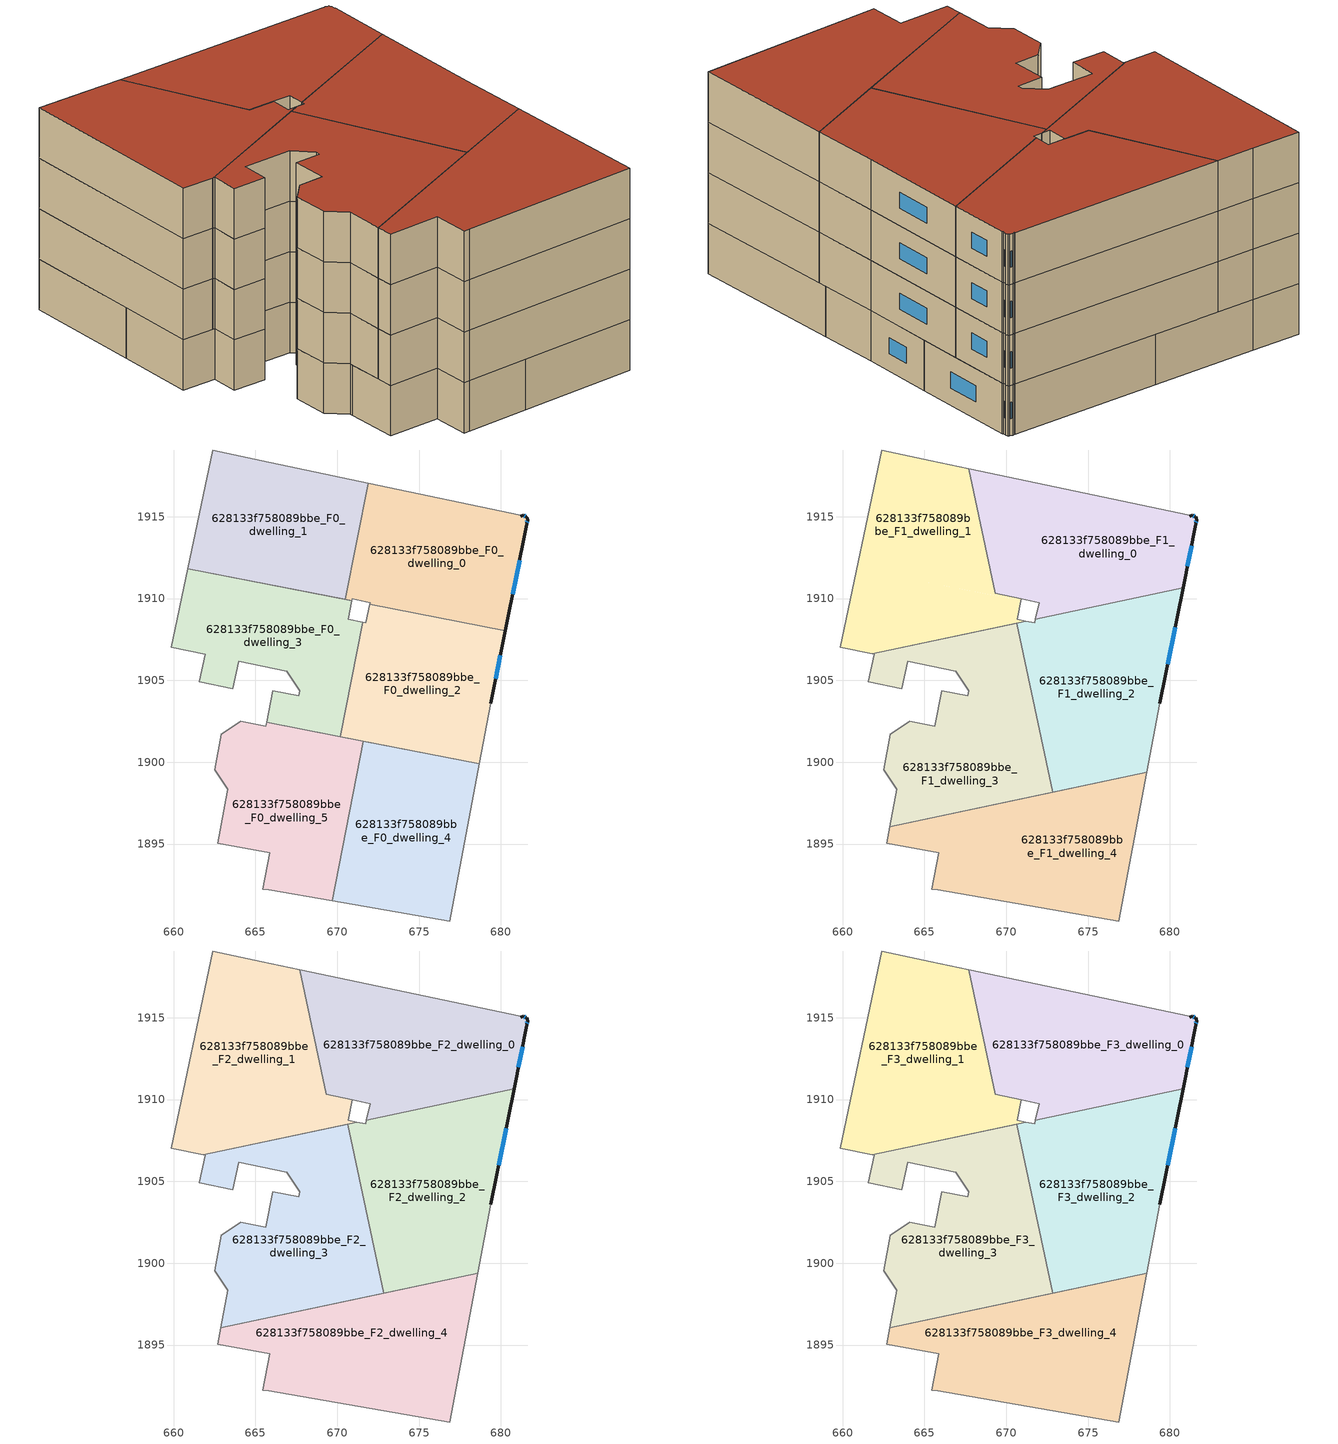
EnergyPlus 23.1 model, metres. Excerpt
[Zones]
628133f758089bbe_F0_dwelling_0
 floor ground (EU_floor_Construction): 681.21,1915.1 681.22,1915.04 681.35,1915.07 681.56,1914.99 681.59,1914.95 681.64,1914.79 681.56,1914.59 681.54,1914.57 681.59,1914.54 680.27,1908.05 671.98,1909.66 672,1909.75 670.92,1909.98 670.9,1909.87 670.5,1909.95 671.88,1917.05 z0
 wall outside (EU_wall_Construction): 680.27,1908.05 681.59,1914.54 681.54,1914.57 681.56,1914.59 681.64,1914.79 681.59,1914.95 681.56,1914.99 681.35,1915.07 681.22,1915.04 z0:3
 wall adiabatic (EU_wall_Construction): 670.5,1909.95 670.9,1909.87 670.92,1909.98 672,1909.75 671.98,1909.66 / 681.22,1915.04 681.21,1915.1 671.88,1917.05 z0:3
 wall to 628133f758089bbe_F0_dwelling_1 (EU_wall_Construction): 671.88,1917.05 670.5,1909.95 z0:3
 wall to 628133f758089bbe_F0_dwelling_2 (EU_wall_Construction): 671.98,1909.66 680.27,1908.05 z0:3
 window (EU_Window_Construction): 681.49,1915.02 681.42,1915.05 / 681.59,1914.66 681.62,1914.72 / 680.72,1910.25 681.14,1912.33 z1.02:1.98
628133f758089bbe_F0_dwelling_1
 floor ground (EU_floor_Construction): 671.88,1917.05 670.5,1909.95 660.86,1911.82 662.38,1919.07 665.4,1918.41 z0
 wall adiabatic (EU_wall_Construction): 671.88,1917.05 665.4,1918.41 662.38,1919.07 660.86,1911.82 670.5,1909.95 z0:3
628133f758089bbe_F0_dwelling_2
 floor ground (EU_floor_Construction): 680.27,1908.05 679.37,1903.59 678.68,1899.91 670.19,1901.55 671.55,1908.55 671.73,1908.51 671.98,1909.66 z0
 wall outside (EU_wall_Construction): 679.37,1903.59 680.27,1908.05 z0:3
 wall adiabatic (EU_wall_Construction): 670.19,1901.55 678.68,1899.91 679.37,1903.59 / 671.98,1909.66 671.73,1908.51 671.55,1908.55 z0:3
 wall to 628133f758089bbe_F0_dwelling_3 (EU_wall_Construction): 671.55,1908.55 670.19,1901.55 z0:3
 window (EU_Window_Construction): 679.68,1905.11 679.96,1906.53 z1.02:1.98
628133f758089bbe_F0_dwelling_3
 floor ground (EU_floor_Construction): 670.9,1909.87 670.66,1908.74 671.55,1908.55 670.19,1901.55 665.69,1902.43 666.05,1904.37 667.65,1904.07 667.71,1904.36 666.92,1905.54 663.97,1906.16 663.6,1904.5 661.58,1904.92 661.94,1906.6 659.85,1907.03 660.86,1911.82 z0
 wall adiabatic (EU_wall_Construction): 671.55,1908.55 670.66,1908.74 670.9,1909.87 660.86,1911.82 659.85,1907.03 661.94,1906.6 661.58,1904.92 663.6,1904.5 663.97,1906.16 666.92,1905.54 667.71,1904.36 667.65,1904.07 666.05,1904.37 665.69,1902.43 670.19,1901.55 z0:3
628133f758089bbe_F0_dwelling_4
 floor ground (EU_floor_Construction): 678.68,1899.91 676.88,1890.3 669.7,1891.53 671.6,1901.28 z0
 wall adiabatic (EU_wall_Construction): 669.7,1891.53 676.88,1890.3 678.68,1899.91 671.6,1901.28 z0:3
 wall to 628133f758089bbe_F0_dwelling_5 (EU_wall_Construction): 671.6,1901.28 669.7,1891.53 z0:3
 ceiling adiabatic (EU_roof_Construction): 678.58,1899.39 678.68,1899.91 671.6,1901.28 670.91,1897.76 z3
628133f758089bbe_F0_dwelling_5
 floor ground (EU_floor_Construction): 671.6,1901.28 669.7,1891.53 665.81,1892.2 665.44,1892.25 665.86,1894.46 662.7,1895.05 663.28,1898.18 663.31,1898.36 662.51,1899.53 662.92,1901.7 664.09,1902.5 665.65,1902.21 665.69,1902.43 z0
 wall adiabatic (EU_wall_Construction): 671.6,1901.28 665.69,1902.43 665.65,1902.21 664.09,1902.5 662.92,1901.7 662.51,1899.53 663.31,1898.36 663.28,1898.18 662.7,1895.05 665.86,1894.46 665.44,1892.25 665.81,1892.2 669.7,1891.53 z0:3
628133f758089bbe_F1_dwelling_0
 floor to 628133f758089bbe_F0_dwelling_0 (EU_floor_Construction): 681.21,1915.1 681.22,1915.04 681.35,1915.07 681.56,1914.99 681.59,1914.95 681.64,1914.79 681.56,1914.59 681.54,1914.57 681.59,1914.54 680.8,1910.66 674.13,1909.24 671.98,1909.66 672,1909.75 670.52,1910.07 671.88,1917.05 z3
 floor to 628133f758089bbe_F0_dwelling_1 (EU_floor_Construction): 671.88,1917.05 670.52,1910.07 669.33,1910.32 667.72,1917.92 z3
 floor to 628133f758089bbe_F0_dwelling_2 (EU_floor_Construction): 674.13,1909.24 671.79,1908.74 671.98,1909.66 z3
 wall outside (EU_wall_Construction): 680.8,1910.66 681.59,1914.54 681.54,1914.57 681.56,1914.59 681.64,1914.79 681.59,1914.95 681.56,1914.99 681.35,1915.07 681.22,1915.04 z3:6
 wall adiabatic (EU_wall_Construction): 681.22,1915.04 681.21,1915.1 667.72,1917.92 669.33,1910.32 / 670.92,1909.98 672,1909.75 671.79,1908.74 z3:6
 wall to 628133f758089bbe_F1_dwelling_2 (EU_wall_Construction): 671.79,1908.74 680.8,1910.66 z3:6
 wall to 628133f758089bbe_F1_dwelling_1 (EU_wall_Construction): 669.33,1910.32 670.92,1909.98 z3:6
 window (EU_Window_Construction): 681.49,1915.02 681.42,1915.05 / 681.59,1914.66 681.62,1914.72 / 681.07,1911.98 681.32,1913.22 z4.02:4.98
628133f758089bbe_F1_dwelling_1
 floor to 628133f758089bbe_F0_dwelling_1 (EU_floor_Construction): 667.72,1917.92 669.33,1910.32 670.52,1910.07 670.5,1909.95 660.86,1911.82 662.38,1919.07 665.4,1918.41 z3
 floor to 628133f758089bbe_F0_dwelling_0 (EU_floor_Construction): 670.92,1909.98 670.9,1909.87 670.5,1909.95 670.52,1910.07 z3
 floor to 628133f758089bbe_F0_dwelling_3 (EU_floor_Construction): 670.9,1909.87 670.66,1908.74 671.2,1908.62 661.81,1906.62 659.85,1907.03 660.86,1911.82 z3
 wall adiabatic (EU_wall_Construction): 669.33,1910.32 667.72,1917.92 665.4,1918.41 662.38,1919.07 659.85,1907.03 661.81,1906.62 671.2,1908.62 670.66,1908.74 670.92,1909.98 z3:6
628133f758089bbe_F1_dwelling_2
 floor to 628133f758089bbe_F0_dwelling_2 (EU_floor_Construction): 680.27,1908.05 679.37,1903.59 678.68,1899.91 672.19,1901.17 671.11,1906.27 671.55,1908.55 671.73,1908.51 671.79,1908.74 674.13,1909.24 z3
 floor to 628133f758089bbe_F0_dwelling_0 (EU_floor_Construction): 680.8,1910.66 680.27,1908.05 674.13,1909.24 z3
 floor adiabatic (EU_floor_Construction): 678.68,1899.91 678.58,1899.39 672.83,1898.16 672.19,1901.17 z3
 floor to 628133f758089bbe_F0_dwelling_3 (EU_floor_Construction): 671.55,1908.55 671.11,1906.27 670.63,1908.5 671.2,1908.62 z3
 wall outside (EU_wall_Construction): 679.37,1903.59 680.8,1910.66 z3:6
 wall adiabatic (EU_wall_Construction): 671.79,1908.74 671.73,1908.51 671.2,1908.62 670.63,1908.5 / 672.83,1898.16 678.58,1899.39 679.37,1903.59 z3:6
 wall to 628133f758089bbe_F1_dwelling_3 (EU_wall_Construction): 670.63,1908.5 672.83,1898.16 z3:6
 window (EU_Window_Construction): 679.86,1905.99 680.31,1908.25 z4.02:4.98
628133f758089bbe_F1_dwelling_3
 floor to 628133f758089bbe_F0_dwelling_3 (EU_floor_Construction): 670.63,1908.5 671.11,1906.27 670.19,1901.55 665.69,1902.43 666.05,1904.37 667.65,1904.07 667.71,1904.36 666.92,1905.54 663.97,1906.16 663.6,1904.5 661.58,1904.92 661.94,1906.6 661.81,1906.62 z3
 floor to 628133f758089bbe_F0_dwelling_5 (EU_floor_Construction): 671.6,1901.28 670.91,1897.76 662.89,1896.05 663.28,1898.18 663.31,1898.36 662.51,1899.53 662.92,1901.7 664.09,1902.5 665.65,1902.21 665.69,1902.43 z3
 floor to 628133f758089bbe_F0_dwelling_2 (EU_floor_Construction): 671.11,1906.27 672.19,1901.17 670.19,1901.56 z3
 floor adiabatic (EU_floor_Construction): 672.19,1901.17 672.83,1898.16 670.91,1897.76 671.6,1901.28 z3
 wall adiabatic (EU_wall_Construction): 670.63,1908.5 661.81,1906.62 661.94,1906.6 661.58,1904.92 663.6,1904.5 663.97,1906.16 666.92,1905.54 667.71,1904.36 667.65,1904.07 666.05,1904.37 665.65,1902.21 664.09,1902.5 662.92,1901.7 662.51,1899.53 663.31,1898.36 662.89,1896.05 672.83,1898.16 z3:6
628133f758089bbe_F1_dwelling_4
 floor to 628133f758089bbe_F0_dwelling_4 (EU_floor_Construction): 678.58,1899.39 676.88,1890.3 669.7,1891.53 670.91,1897.76 z3
 floor to 628133f758089bbe_F0_dwelling_5 (EU_floor_Construction): 670.91,1897.76 669.7,1891.53 665.81,1892.2 665.44,1892.25 665.86,1894.46 662.7,1895.05 662.89,1896.05 z3
 wall adiabatic (EU_wall_Construction): 665.86,1894.46 665.44,1892.25 665.81,1892.2 676.88,1890.3 678.58,1899.39 662.89,1896.05 662.7,1895.05 665.86,1894.46 z3:6
628133f758089bbe_F2_dwelling_0
 floor to 628133f758089bbe_F1_dwelling_0 (EU_floor_Construction): 681.21,1915.1 681.22,1915.04 681.35,1915.07 681.56,1914.99 681.59,1914.95 681.64,1914.79 681.56,1914.59 681.54,1914.57 681.59,1914.54 680.8,1910.66 671.79,1908.74 672,1909.75 669.33,1910.32 667.72,1917.92 z6
 wall outside (EU_wall_Construction): 680.8,1910.66 681.59,1914.54 681.54,1914.57 681.56,1914.59 681.64,1914.79 681.59,1914.95 681.56,1914.99 681.35,1915.07 681.22,1915.04 z6:9
 wall adiabatic (EU_wall_Construction): 681.22,1915.04 681.21,1915.1 667.72,1917.92 669.33,1910.32 / 670.92,1909.98 672,1909.75 671.79,1908.74 z6:9
 wall to 628133f758089bbe_F2_dwelling_2 (EU_wall_Construction): 671.79,1908.74 680.8,1910.66 z6:9
 wall to 628133f758089bbe_F2_dwelling_1 (EU_wall_Construction): 669.33,1910.32 670.92,1909.98 z6:9
 window (EU_Window_Construction): 681.49,1915.02 681.42,1915.05 / 681.59,1914.66 681.62,1914.72 / 681.07,1911.98 681.32,1913.22 z7.02:7.98
628133f758089bbe_F2_dwelling_1
 floor to 628133f758089bbe_F1_dwelling_1 (EU_floor_Construction): 667.72,1917.92 669.33,1910.32 670.92,1909.98 670.66,1908.74 671.2,1908.62 661.81,1906.62 659.85,1907.03 662.38,1919.07 665.4,1918.41 z6
 wall adiabatic (EU_wall_Construction): 669.33,1910.32 667.72,1917.92 665.4,1918.41 662.38,1919.07 659.85,1907.03 661.81,1906.62 671.2,1908.62 670.66,1908.74 670.92,1909.98 z6:9
628133f758089bbe_F2_dwelling_2
 floor to 628133f758089bbe_F1_dwelling_2 (EU_floor_Construction): 680.8,1910.66 679.37,1903.59 678.58,1899.39 672.83,1898.16 670.63,1908.5 671.2,1908.62 671.73,1908.51 671.79,1908.74 z6
 wall outside (EU_wall_Construction): 679.37,1903.59 680.8,1910.66 z6:9
 wall adiabatic (EU_wall_Construction): 671.79,1908.74 671.73,1908.51 671.2,1908.62 670.63,1908.5 / 672.83,1898.16 678.58,1899.39 679.37,1903.59 z6:9
 wall to 628133f758089bbe_F2_dwelling_3 (EU_wall_Construction): 670.63,1908.5 672.83,1898.16 z6:9
 window (EU_Window_Construction): 679.86,1905.99 680.31,1908.25 z7.02:7.98
628133f758089bbe_F2_dwelling_3
 floor to 628133f758089bbe_F1_dwelling_3 (EU_floor_Construction): 670.63,1908.5 672.83,1898.16 662.89,1896.05 663.31,1898.36 662.51,1899.53 662.92,1901.7 664.09,1902.5 665.65,1902.21 666.05,1904.37 667.65,1904.07 667.71,1904.36 666.92,1905.54 663.97,1906.16 663.6,1904.5 661.58,1904.92 661.94,1906.6 661.81,1906.62 z6
 wall adiabatic (EU_wall_Construction): 670.63,1908.5 661.81,1906.62 661.94,1906.6 661.58,1904.92 663.6,1904.5 663.97,1906.16 666.92,1905.54 667.71,1904.36 667.65,1904.07 666.05,1904.37 665.65,1902.21 664.09,1902.5 662.92,1901.7 662.51,1899.53 663.31,1898.36 662.89,1896.05 672.83,1898.16 z6:9
628133f758089bbe_F2_dwelling_4
 floor to 628133f758089bbe_F1_dwelling_4 (EU_floor_Construction): 678.58,1899.39 676.88,1890.3 665.81,1892.2 665.44,1892.25 665.86,1894.46 662.7,1895.05 662.89,1896.05 z6
 wall adiabatic (EU_wall_Construction): 665.86,1894.46 665.44,1892.25 665.81,1892.2 676.88,1890.3 678.58,1899.39 662.89,1896.05 662.7,1895.05 665.86,1894.46 z6:9
628133f758089bbe_F3_dwelling_0
 floor to 628133f758089bbe_F2_dwelling_0 (EU_floor_Construction): 681.21,1915.1 681.22,1915.04 681.35,1915.07 681.56,1914.99 681.59,1914.95 681.64,1914.79 681.56,1914.59 681.54,1914.57 681.59,1914.54 680.8,1910.66 671.79,1908.74 672,1909.75 669.33,1910.32 667.72,1917.92 z9
 wall outside (EU_wall_Construction): 680.8,1910.66 681.59,1914.54 681.54,1914.57 681.56,1914.59 681.64,1914.79 681.59,1914.95 681.56,1914.99 681.35,1915.07 681.22,1915.04 z9:12
 wall adiabatic (EU_wall_Construction): 681.22,1915.04 681.21,1915.1 667.72,1917.92 669.33,1910.32 / 670.92,1909.98 672,1909.75 671.79,1908.74 z9:12
 wall to 628133f758089bbe_F3_dwelling_2 (EU_wall_Construction): 671.79,1908.74 680.8,1910.66 z9:12
 wall to 628133f758089bbe_F3_dwelling_1 (EU_wall_Construction): 669.33,1910.32 670.92,1909.98 z9:12
 window (EU_Window_Construction): 681.49,1915.02 681.42,1915.05 / 681.59,1914.66 681.62,1914.72 / 681.07,1911.98 681.32,1913.22 z10.02:10.98
 roof outside (EU_roof_Construction): 680.8,1910.66 681.59,1914.54 681.54,1914.57 681.56,1914.59 681.64,1914.79 681.59,1914.95 681.56,1914.99 681.35,1915.07 681.22,1915.04 681.21,1915.1 667.72,1917.92 669.33,1910.32 672,1909.75 671.79,1908.74 z12
628133f758089bbe_F3_dwelling_1
 floor to 628133f758089bbe_F2_dwelling_1 (EU_floor_Construction): 667.72,1917.92 669.33,1910.32 670.92,1909.98 670.66,1908.74 671.2,1908.62 661.81,1906.62 659.85,1907.03 662.38,1919.07 665.4,1918.41 z9
 wall adiabatic (EU_wall_Construction): 669.33,1910.32 667.72,1917.92 665.4,1918.41 662.38,1919.07 659.85,1907.03 661.81,1906.62 671.2,1908.62 670.66,1908.74 670.92,1909.98 z9:12
 roof outside (EU_roof_Construction): 671.2,1908.62 670.66,1908.74 670.92,1909.98 669.33,1910.32 667.72,1917.92 665.4,1918.41 662.38,1919.07 659.85,1907.03 661.81,1906.62 z12
628133f758089bbe_F3_dwelling_2
 floor to 628133f758089bbe_F2_dwelling_2 (EU_floor_Construction): 680.8,1910.66 679.37,1903.59 678.58,1899.39 672.83,1898.16 670.63,1908.5 671.2,1908.62 671.73,1908.51 671.79,1908.74 z9
 wall outside (EU_wall_Construction): 679.37,1903.59 680.8,1910.66 z9:12
 wall adiabatic (EU_wall_Construction): 671.79,1908.74 671.73,1908.51 671.2,1908.62 670.63,1908.5 / 672.83,1898.16 678.58,1899.39 679.37,1903.59 z9:12
 wall to 628133f758089bbe_F3_dwelling_3 (EU_wall_Construction): 670.63,1908.5 672.83,1898.16 z9:12
 window (EU_Window_Construction): 679.86,1905.99 680.31,1908.25 z10.02:10.98
 roof outside (EU_roof_Construction): 678.58,1899.39 679.37,1903.59 680.8,1910.66 671.79,1908.74 671.73,1908.51 671.2,1908.62 670.63,1908.5 672.83,1898.16 z12
628133f758089bbe_F3_dwelling_3
 floor to 628133f758089bbe_F2_dwelling_3 (EU_floor_Construction): 670.63,1908.5 672.83,1898.16 662.89,1896.05 663.31,1898.36 662.51,1899.53 662.92,1901.7 664.09,1902.5 665.65,1902.21 666.05,1904.37 667.65,1904.07 667.71,1904.36 666.92,1905.54 663.97,1906.16 663.6,1904.5 661.58,1904.92 661.94,1906.6 661.81,1906.62 z9
 wall adiabatic (EU_wall_Construction): 670.63,1908.5 661.81,1906.62 661.94,1906.6 661.58,1904.92 663.6,1904.5 663.97,1906.16 666.92,1905.54 667.71,1904.36 667.65,1904.07 666.05,1904.37 665.65,1902.21 664.09,1902.5 662.92,1901.7 662.51,1899.53 663.31,1898.36 662.89,1896.05 672.83,1898.16 z9:12
 roof outside (EU_roof_Construction): 672.83,1898.16 670.63,1908.5 661.81,1906.62 661.94,1906.6 661.58,1904.92 663.6,1904.5 663.97,1906.16 666.92,1905.54 667.71,1904.36 667.65,1904.07 666.05,1904.37 665.65,1902.21 664.09,1902.5 662.92,1901.7 662.51,1899.53 663.31,1898.36 662.89,1896.05 z12
628133f758089bbe_F3_dwelling_4
 floor to 628133f758089bbe_F2_dwelling_4 (EU_floor_Construction): 678.58,1899.39 676.88,1890.3 665.81,1892.2 665.44,1892.25 665.86,1894.46 662.7,1895.05 662.89,1896.05 z9
 wall adiabatic (EU_wall_Construction): 665.86,1894.46 665.44,1892.25 665.81,1892.2 676.88,1890.3 678.58,1899.39 662.89,1896.05 662.7,1895.05 665.86,1894.46 z9:12
 roof outside (EU_roof_Construction): 676.88,1890.3 678.58,1899.39 662.89,1896.05 662.7,1895.05 665.86,1894.46 665.44,1892.25 665.81,1892.2 z12
[Building]
EU S2 Campaign: North Axis=0; Terrain=City; Solar Distribution=FullExterior
[Site:Location]
Vienna: Latitude=48; Longitude=16.5; Time Zone=1; Elevation=183
[SizingPeriod:WeatherFileDays]
AnnualSizingPeriod: Begin Month=1; Begin Day of Month=1; End Month=12; End Day of Month=31; Day of Week for Start Day=Monday; Use Weather File Daylight Saving Period=No; Use Weather File Rain and Snow Indicators=No
[MATERIAL]
EU_InternalMass_Material: Roughness=MediumRough; Thickness=0.1; Conductivity=1; Density=1800; Specific Heat=900; Thermal Absorptance=0.9; Solar Absorptance=0.7; Visible Absorptance=0.7
[MATERIAL:NOMASS] Roughness=MediumRough; Thermal Absorptance=0.9; Solar Absorptance=0.7; Visible Absorptance=0.7
Name | Thermal Resistance
EU_wall_NoMass | 0.942466
EU_roof_NoMass | 0.551687
EU_floor_NoMass | 0.66527
[WINDOWMATERIAL:SIMPLEGLAZINGSYSTEM]
EU_Window_SimpleGlazing: UFactor=2.03367; Solar Heat Gain Coefficient=0.65; Visible Transmittance=0.65
[CONSTRUCTION]
EU_wall_Construction: EU_wall_NoMass
EU_roof_Construction: EU_roof_NoMass
EU_floor_Construction: EU_floor_NoMass
EU_Window_Construction: EU_Window_SimpleGlazing
EU_InternalMass_Construction: EU_InternalMass_Material
[ZONE] Type=1; Multiplier=1; Ceiling Height=autocalculate; Floor Area=autocalculate; Part of Total Floor Area=Yes
Name | Volume
628133f758089bbe_F0_dwelling_0 | 214.271
628133f758089bbe_F1_dwelling_0; 628133f758089bbe_F2_dwelling_0; 628133f758089bbe_F3_dwelling_0 | 250.55
628133f758089bbe_F0_dwelling_1; 628133f758089bbe_F0_dwelling_5 | 214.282
628133f758089bbe_F1_dwelling_1; 628133f758089bbe_F2_dwelling_1; 628133f758089bbe_F3_dwelling_1 | 263.703
628133f758089bbe_F0_dwelling_2 | 214.286
628133f758089bbe_F1_dwelling_2; 628133f758089bbe_F2_dwelling_2; 628133f758089bbe_F3_dwelling_2 | 257.129
628133f758089bbe_F0_dwelling_3 | 214.28
628133f758089bbe_F1_dwelling_3; 628133f758089bbe_F2_dwelling_3; 628133f758089bbe_F3_dwelling_3 | 257.144
628133f758089bbe_F0_dwelling_4 | 214.293
628133f758089bbe_F1_dwelling_4; 628133f758089bbe_F2_dwelling_4; 628133f758089bbe_F3_dwelling_4 | 257.146
[INTERNALMASS] Construction=EU_InternalMass_Construction
Name | Zone or ZoneList | Surface Area
628133f758089bbe_F0_dwelling_0_EU_InternalMass | 628133f758089bbe_F0_dwelling_0 | 71.4266
628133f758089bbe_F0_dwelling_1_EU_InternalMass | 628133f758089bbe_F0_dwelling_1 | 71.4266
628133f758089bbe_F0_dwelling_2_EU_InternalMass | 628133f758089bbe_F0_dwelling_2 | 71.4278
628133f758089bbe_F0_dwelling_3_EU_InternalMass | 628133f758089bbe_F0_dwelling_3 | 71.427
628133f758089bbe_F0_dwelling_4_EU_InternalMass | 628133f758089bbe_F0_dwelling_4 | 71.4292
628133f758089bbe_F0_dwelling_5_EU_InternalMass | 628133f758089bbe_F0_dwelling_5 | 71.4275
628133f758089bbe_F1_dwelling_0_EU_InternalMass | 628133f758089bbe_F1_dwelling_0 | 83.5168
628133f758089bbe_F1_dwelling_1_EU_InternalMass | 628133f758089bbe_F1_dwelling_1 | 87.9022
628133f758089bbe_F1_dwelling_2_EU_InternalMass | 628133f758089bbe_F1_dwelling_2 | 85.7102
628133f758089bbe_F1_dwelling_3_EU_InternalMass | 628133f758089bbe_F1_dwelling_3 | 85.7149
628133f758089bbe_F1_dwelling_4_EU_InternalMass | 628133f758089bbe_F1_dwelling_4 | 85.7153
628133f758089bbe_F2_dwelling_0_EU_InternalMass | 628133f758089bbe_F2_dwelling_0 | 83.5168
628133f758089bbe_F2_dwelling_1_EU_InternalMass | 628133f758089bbe_F2_dwelling_1 | 87.9022
628133f758089bbe_F2_dwelling_2_EU_InternalMass | 628133f758089bbe_F2_dwelling_2 | 85.7102
628133f758089bbe_F2_dwelling_3_EU_InternalMass | 628133f758089bbe_F2_dwelling_3 | 85.7149
628133f758089bbe_F2_dwelling_4_EU_InternalMass | 628133f758089bbe_F2_dwelling_4 | 85.7153
628133f758089bbe_F3_dwelling_0_EU_InternalMass | 628133f758089bbe_F3_dwelling_0 | 83.5168
628133f758089bbe_F3_dwelling_1_EU_InternalMass | 628133f758089bbe_F3_dwelling_1 | 87.9022
628133f758089bbe_F3_dwelling_2_EU_InternalMass | 628133f758089bbe_F3_dwelling_2 | 85.7102
628133f758089bbe_F3_dwelling_3_EU_InternalMass | 628133f758089bbe_F3_dwelling_3 | 85.7149
628133f758089bbe_F3_dwelling_4_EU_InternalMass | 628133f758089bbe_F3_dwelling_4 | 85.7153
[OTHEREQUIPMENT] Fuel Type=Electricity; Design Level Calculation Method=Watts/Area; Power per Zone Floor Area=1; Fraction Latent=0; Fraction Radiant=0; Fraction Lost=0; Carbon Dioxide Generation Rate=0; EndUse Subcategory=EU_Step8_InternalGains
Name | Zone or ZoneList or Space or SpaceList | Schedule
EU_Step8_InternalGain_628133f758089bbe_F0_dwelling_0_f000 | 628133f758089bbe_F0_dwelling_0 | EU_Step8_GainSchedule_628133f758089bbe_F0_dwelling_0_f000
EU_Step8_InternalGain_628133f758089bbe_F0_dwelling_1_f000 | 628133f758089bbe_F0_dwelling_1 | EU_Step8_GainSchedule_628133f758089bbe_F0_dwelling_1_f000
EU_Step8_InternalGain_628133f758089bbe_F0_dwelling_2_f000 | 628133f758089bbe_F0_dwelling_2 | EU_Step8_GainSchedule_628133f758089bbe_F0_dwelling_2_f000
EU_Step8_InternalGain_628133f758089bbe_F0_dwelling_3_f000 | 628133f758089bbe_F0_dwelling_3 | EU_Step8_GainSchedule_628133f758089bbe_F0_dwelling_3_f000
EU_Step8_InternalGain_628133f758089bbe_F0_dwelling_4_f000 | 628133f758089bbe_F0_dwelling_4 | EU_Step8_GainSchedule_628133f758089bbe_F0_dwelling_4_f000
EU_Step8_InternalGain_628133f758089bbe_F0_dwelling_5_f000 | 628133f758089bbe_F0_dwelling_5 | EU_Step8_GainSchedule_628133f758089bbe_F0_dwelling_5_f000
EU_Step8_InternalGain_628133f758089bbe_F1_dwelling_0_f000 | 628133f758089bbe_F1_dwelling_0 | EU_Step8_GainSchedule_628133f758089bbe_F1_dwelling_0_f000
EU_Step8_InternalGain_628133f758089bbe_F1_dwelling_1_f000 | 628133f758089bbe_F1_dwelling_1 | EU_Step8_GainSchedule_628133f758089bbe_F1_dwelling_1_f000
EU_Step8_InternalGain_628133f758089bbe_F1_dwelling_2_f000 | 628133f758089bbe_F1_dwelling_2 | EU_Step8_GainSchedule_628133f758089bbe_F1_dwelling_2_f000
EU_Step8_InternalGain_628133f758089bbe_F1_dwelling_3_f000 | 628133f758089bbe_F1_dwelling_3 | EU_Step8_GainSchedule_628133f758089bbe_F1_dwelling_3_f000
EU_Step8_InternalGain_628133f758089bbe_F1_dwelling_4_f000 | 628133f758089bbe_F1_dwelling_4 | EU_Step8_GainSchedule_628133f758089bbe_F1_dwelling_4_f000
EU_Step8_InternalGain_628133f758089bbe_F2_dwelling_0_f000 | 628133f758089bbe_F2_dwelling_0 | EU_Step8_GainSchedule_628133f758089bbe_F2_dwelling_0_f000
EU_Step8_InternalGain_628133f758089bbe_F2_dwelling_1_f000 | 628133f758089bbe_F2_dwelling_1 | EU_Step8_GainSchedule_628133f758089bbe_F2_dwelling_1_f000
EU_Step8_InternalGain_628133f758089bbe_F2_dwelling_2_f000 | 628133f758089bbe_F2_dwelling_2 | EU_Step8_GainSchedule_628133f758089bbe_F2_dwelling_2_f000
EU_Step8_InternalGain_628133f758089bbe_F2_dwelling_3_f000 | 628133f758089bbe_F2_dwelling_3 | EU_Step8_GainSchedule_628133f758089bbe_F2_dwelling_3_f000
EU_Step8_InternalGain_628133f758089bbe_F2_dwelling_4_f000 | 628133f758089bbe_F2_dwelling_4 | EU_Step8_GainSchedule_628133f758089bbe_F2_dwelling_4_f000
EU_Step8_InternalGain_628133f758089bbe_F3_dwelling_0_f000 | 628133f758089bbe_F3_dwelling_0 | EU_Step8_GainSchedule_628133f758089bbe_F3_dwelling_0_f000
EU_Step8_InternalGain_628133f758089bbe_F3_dwelling_1_f000 | 628133f758089bbe_F3_dwelling_1 | EU_Step8_GainSchedule_628133f758089bbe_F3_dwelling_1_f000
EU_Step8_InternalGain_628133f758089bbe_F3_dwelling_2_f000 | 628133f758089bbe_F3_dwelling_2 | EU_Step8_GainSchedule_628133f758089bbe_F3_dwelling_2_f000
EU_Step8_InternalGain_628133f758089bbe_F3_dwelling_3_f000 | 628133f758089bbe_F3_dwelling_3 | EU_Step8_GainSchedule_628133f758089bbe_F3_dwelling_3_f000
EU_Step8_InternalGain_628133f758089bbe_F3_dwelling_4_f000 | 628133f758089bbe_F3_dwelling_4 | EU_Step8_GainSchedule_628133f758089bbe_F3_dwelling_4_f000
[ZONEVENTILATION:DESIGNFLOWRATE] Schedule=EU_AlwaysOn; Design Flow Rate Calculation Method=AirChanges/Hour; Air Changes per Hour=0.530523; Ventilation Type=Natural; Fan Pressure Rise=0; Fan Total Efficiency=1; Constant Term Coefficient=1; Temperature Term Coefficient=0; Velocity Term Coefficient=0; Velocity Squared Term Coefficient=0; Minimum Indoor Temperature=-100; Maximum Indoor Temperature=100; Delta Temperature=-100; Minimum Outdoor Temperature=-100; Maximum Outdoor Temperature=100; Maximum Wind Speed=40
Name | Zone or ZoneList or Space or SpaceList
EU_ConstantAir_628133f758089bbe_F0_dwelling_0 | 628133f758089bbe_F0_dwelling_0
EU_ConstantAir_628133f758089bbe_F0_dwelling_1 | 628133f758089bbe_F0_dwelling_1
EU_ConstantAir_628133f758089bbe_F0_dwelling_2 | 628133f758089bbe_F0_dwelling_2
EU_ConstantAir_628133f758089bbe_F0_dwelling_3 | 628133f758089bbe_F0_dwelling_3
EU_ConstantAir_628133f758089bbe_F0_dwelling_4 | 628133f758089bbe_F0_dwelling_4
EU_ConstantAir_628133f758089bbe_F0_dwelling_5 | 628133f758089bbe_F0_dwelling_5
EU_ConstantAir_628133f758089bbe_F1_dwelling_0 | 628133f758089bbe_F1_dwelling_0
EU_ConstantAir_628133f758089bbe_F1_dwelling_1 | 628133f758089bbe_F1_dwelling_1
EU_ConstantAir_628133f758089bbe_F1_dwelling_2 | 628133f758089bbe_F1_dwelling_2
EU_ConstantAir_628133f758089bbe_F1_dwelling_3 | 628133f758089bbe_F1_dwelling_3
EU_ConstantAir_628133f758089bbe_F1_dwelling_4 | 628133f758089bbe_F1_dwelling_4
EU_ConstantAir_628133f758089bbe_F2_dwelling_0 | 628133f758089bbe_F2_dwelling_0
EU_ConstantAir_628133f758089bbe_F2_dwelling_1 | 628133f758089bbe_F2_dwelling_1
EU_ConstantAir_628133f758089bbe_F2_dwelling_2 | 628133f758089bbe_F2_dwelling_2
EU_ConstantAir_628133f758089bbe_F2_dwelling_3 | 628133f758089bbe_F2_dwelling_3
EU_ConstantAir_628133f758089bbe_F2_dwelling_4 | 628133f758089bbe_F2_dwelling_4
EU_ConstantAir_628133f758089bbe_F3_dwelling_0 | 628133f758089bbe_F3_dwelling_0
EU_ConstantAir_628133f758089bbe_F3_dwelling_1 | 628133f758089bbe_F3_dwelling_1
EU_ConstantAir_628133f758089bbe_F3_dwelling_2 | 628133f758089bbe_F3_dwelling_2
EU_ConstantAir_628133f758089bbe_F3_dwelling_3 | 628133f758089bbe_F3_dwelling_3
EU_ConstantAir_628133f758089bbe_F3_dwelling_4 | 628133f758089bbe_F3_dwelling_4
[HVACTEMPLATE:THERMOSTAT] Constant Heating Setpoint=20; Constant Cooling Setpoint=50
EU_HeatOnly_628133f758089bbe_F0_dwelling_0; EU_HeatOnly_628133f758089bbe_F0_dwelling_1; EU_HeatOnly_628133f758089bbe_F0_dwelling_2; EU_HeatOnly_628133f758089bbe_F0_dwelling_3; EU_HeatOnly_628133f758089bbe_F0_dwelling_4; EU_HeatOnly_628133f758089bbe_F0_dwelling_5; EU_HeatOnly_628133f758089bbe_F1_dwelling_0; EU_HeatOnly_628133f758089bbe_F1_dwelling_1; EU_HeatOnly_628133f758089bbe_F1_dwelling_2; EU_HeatOnly_628133f758089bbe_F1_dwelling_3; EU_HeatOnly_628133f758089bbe_F1_dwelling_4; EU_HeatOnly_628133f758089bbe_F2_dwelling_0; EU_HeatOnly_628133f758089bbe_F2_dwelling_1; EU_HeatOnly_628133f758089bbe_F2_dwelling_2; EU_HeatOnly_628133f758089bbe_F2_dwelling_3; EU_HeatOnly_628133f758089bbe_F2_dwelling_4; EU_HeatOnly_628133f758089bbe_F3_dwelling_0; EU_HeatOnly_628133f758089bbe_F3_dwelling_1; EU_HeatOnly_628133f758089bbe_F3_dwelling_2; EU_HeatOnly_628133f758089bbe_F3_dwelling_3; EU_HeatOnly_628133f758089bbe_F3_dwelling_4
[HVACTEMPLATE:ZONE:IDEALLOADSAIRSYSTEM] System Availability Schedule=EU_AlwaysOn; Maximum Heating Supply Air Temperature=50; Minimum Cooling Supply Air Temperature=13; Maximum Heating Supply Air Humidity Ratio=0.0156; Minimum Cooling Supply Air Humidity Ratio=0.0077; Heating Limit=NoLimit; Cooling Limit=NoLimit; Heating Availability Schedule=EU_AlwaysOn; Cooling Availability Schedule=EU_CoolingOff; Dehumidification Control Type=ConstantSensibleHeatRatio; Cooling Sensible Heat Ratio=0.7; Dehumidification Setpoint=60; Humidification Control Type=None; Humidification Setpoint=30; Outdoor Air Method=None; Outdoor Air Flow Rate per Person=0.00944; Outdoor Air Flow Rate per Zone Floor Area=0; Outdoor Air Flow Rate per Zone=0; Demand Controlled Ventilation Type=None; Outdoor Air Economizer Type=NoEconomizer; Heat Recovery Type=None; Sensible Heat Recovery Effectiveness=0.7; Latent Heat Recovery Effectiveness=0.65
Name | Template Thermostat
628133f758089bbe_F0_dwelling_0 | EU_HeatOnly_628133f758089bbe_F0_dwelling_0
628133f758089bbe_F0_dwelling_1 | EU_HeatOnly_628133f758089bbe_F0_dwelling_1
628133f758089bbe_F0_dwelling_2 | EU_HeatOnly_628133f758089bbe_F0_dwelling_2
628133f758089bbe_F0_dwelling_3 | EU_HeatOnly_628133f758089bbe_F0_dwelling_3
628133f758089bbe_F0_dwelling_4 | EU_HeatOnly_628133f758089bbe_F0_dwelling_4
628133f758089bbe_F0_dwelling_5 | EU_HeatOnly_628133f758089bbe_F0_dwelling_5
628133f758089bbe_F1_dwelling_0 | EU_HeatOnly_628133f758089bbe_F1_dwelling_0
628133f758089bbe_F1_dwelling_1 | EU_HeatOnly_628133f758089bbe_F1_dwelling_1
628133f758089bbe_F1_dwelling_2 | EU_HeatOnly_628133f758089bbe_F1_dwelling_2
628133f758089bbe_F1_dwelling_3 | EU_HeatOnly_628133f758089bbe_F1_dwelling_3
628133f758089bbe_F1_dwelling_4 | EU_HeatOnly_628133f758089bbe_F1_dwelling_4
628133f758089bbe_F2_dwelling_0 | EU_HeatOnly_628133f758089bbe_F2_dwelling_0
628133f758089bbe_F2_dwelling_1 | EU_HeatOnly_628133f758089bbe_F2_dwelling_1
628133f758089bbe_F2_dwelling_2 | EU_HeatOnly_628133f758089bbe_F2_dwelling_2
628133f758089bbe_F2_dwelling_3 | EU_HeatOnly_628133f758089bbe_F2_dwelling_3
628133f758089bbe_F2_dwelling_4 | EU_HeatOnly_628133f758089bbe_F2_dwelling_4
628133f758089bbe_F3_dwelling_0 | EU_HeatOnly_628133f758089bbe_F3_dwelling_0
628133f758089bbe_F3_dwelling_1 | EU_HeatOnly_628133f758089bbe_F3_dwelling_1
628133f758089bbe_F3_dwelling_2 | EU_HeatOnly_628133f758089bbe_F3_dwelling_2
628133f758089bbe_F3_dwelling_3 | EU_HeatOnly_628133f758089bbe_F3_dwelling_3
628133f758089bbe_F3_dwelling_4 | EU_HeatOnly_628133f758089bbe_F3_dwelling_4
[SIZING:ZONE] Zone Cooling Design Supply Air Temperature Input Method=SupplyAirTemperature; Zone Cooling Design Supply Air Temperature=13; Zone Heating Design Supply Air Temperature Input Method=SupplyAirTemperature; Zone Heating Design Supply Air Temperature=50; Zone Cooling Design Supply Air Humidity Ratio=0.008; Zone Heating Design Supply Air Humidity Ratio=0.008; Cooling Design Air Flow Method=DesignDay; Cooling Design Air Flow Rate=0; Cooling Minimum Air Flow per Zone Floor Area=0.000762; Cooling Minimum Air Flow=0; Cooling Minimum Air Flow Fraction=0.2; Heating Design Air Flow Method=DesignDay; Heating Design Air Flow Rate=0; Heating Maximum Air Flow per Zone Floor Area=0.002032; Heating Maximum Air Flow=0.141576; Heating Maximum Air Flow Fraction=0.3; Account for Dedicated Outdoor Air System=No; Dedicated Outdoor Air System Control Strategy=NeutralSupplyAir; Dedicated Outdoor Air Low Setpoint Temperature for Design=autosize; Dedicated Outdoor Air High Setpoint Temperature for Design=autosize; Zone Load Sizing Method=Sensible Load Only No Latent Load; Zone Latent Cooling Design Supply Air Humidity Ratio Input Method=HumidityRatioDifference; Zone Cooling Design Supply Air Humidity Ratio Difference=0.005; Zone Latent Heating Design Supply Air Humidity Ratio Input Method=HumidityRatioDifference; Zone Humidification Design Supply Air Humidity Ratio Difference=0.005
628133f758089bbe_F0_dwelling_0; 628133f758089bbe_F0_dwelling_1; 628133f758089bbe_F0_dwelling_2; 628133f758089bbe_F0_dwelling_3; 628133f758089bbe_F0_dwelling_4; 628133f758089bbe_F0_dwelling_5; 628133f758089bbe_F1_dwelling_0; 628133f758089bbe_F1_dwelling_1; 628133f758089bbe_F1_dwelling_2; 628133f758089bbe_F1_dwelling_3; 628133f758089bbe_F1_dwelling_4; 628133f758089bbe_F2_dwelling_0; 628133f758089bbe_F2_dwelling_1; 628133f758089bbe_F2_dwelling_2; 628133f758089bbe_F2_dwelling_3; 628133f758089bbe_F2_dwelling_4; 628133f758089bbe_F3_dwelling_0; 628133f758089bbe_F3_dwelling_1; 628133f758089bbe_F3_dwelling_2; 628133f758089bbe_F3_dwelling_3; 628133f758089bbe_F3_dwelling_4
[SCHEDULE:CONSTANT]
Name | Hourly Value
EU_AlwaysOn | 1
EU_CoolingOff | 0
[SCHEDULE:FILE] Column Number=1; Rows to Skip at Top=0; Number of Hours of Data=8760; Column Separator=Comma; Interpolate to Timestep=No; Minutes per Item=60; Adjust Schedule for Daylight Savings=Yes
Name | File
EU_Step8_GainSchedule_628133f758089bbe_F0_dwelling_0_f000 | ../../schedules/628133f758089bbe/628133f758089bbe_F0_dwelling_0_f000_gain.csv
EU_Step8_GainSchedule_628133f758089bbe_F0_dwelling_1_f000 | ../../schedules/628133f758089bbe/628133f758089bbe_F0_dwelling_1_f000_gain.csv
EU_Step8_GainSchedule_628133f758089bbe_F0_dwelling_2_f000 | ../../schedules/628133f758089bbe/628133f758089bbe_F0_dwelling_2_f000_gain.csv
EU_Step8_GainSchedule_628133f758089bbe_F0_dwelling_3_f000 | ../../schedules/628133f758089bbe/628133f758089bbe_F0_dwelling_3_f000_gain.csv
EU_Step8_GainSchedule_628133f758089bbe_F0_dwelling_4_f000 | ../../schedules/628133f758089bbe/628133f758089bbe_F0_dwelling_4_f000_gain.csv
EU_Step8_GainSchedule_628133f758089bbe_F0_dwelling_5_f000 | ../../schedules/628133f758089bbe/628133f758089bbe_F0_dwelling_5_f000_gain.csv
EU_Step8_GainSchedule_628133f758089bbe_F1_dwelling_0_f000 | ../../schedules/628133f758089bbe/628133f758089bbe_F1_dwelling_0_f000_gain.csv
EU_Step8_GainSchedule_628133f758089bbe_F1_dwelling_1_f000 | ../../schedules/628133f758089bbe/628133f758089bbe_F1_dwelling_1_f000_gain.csv
EU_Step8_GainSchedule_628133f758089bbe_F1_dwelling_2_f000 | ../../schedules/628133f758089bbe/628133f758089bbe_F1_dwelling_2_f000_gain.csv
EU_Step8_GainSchedule_628133f758089bbe_F1_dwelling_3_f000 | ../../schedules/628133f758089bbe/628133f758089bbe_F1_dwelling_3_f000_gain.csv
EU_Step8_GainSchedule_628133f758089bbe_F1_dwelling_4_f000 | ../../schedules/628133f758089bbe/628133f758089bbe_F1_dwelling_4_f000_gain.csv
EU_Step8_GainSchedule_628133f758089bbe_F2_dwelling_0_f000 | ../../schedules/628133f758089bbe/628133f758089bbe_F2_dwelling_0_f000_gain.csv
EU_Step8_GainSchedule_628133f758089bbe_F2_dwelling_1_f000 | ../../schedules/628133f758089bbe/628133f758089bbe_F2_dwelling_1_f000_gain.csv
EU_Step8_GainSchedule_628133f758089bbe_F2_dwelling_2_f000 | ../../schedules/628133f758089bbe/628133f758089bbe_F2_dwelling_2_f000_gain.csv
EU_Step8_GainSchedule_628133f758089bbe_F2_dwelling_3_f000 | ../../schedules/628133f758089bbe/628133f758089bbe_F2_dwelling_3_f000_gain.csv
EU_Step8_GainSchedule_628133f758089bbe_F2_dwelling_4_f000 | ../../schedules/628133f758089bbe/628133f758089bbe_F2_dwelling_4_f000_gain.csv
EU_Step8_GainSchedule_628133f758089bbe_F3_dwelling_0_f000 | ../../schedules/628133f758089bbe/628133f758089bbe_F3_dwelling_0_f000_gain.csv
EU_Step8_GainSchedule_628133f758089bbe_F3_dwelling_1_f000 | ../../schedules/628133f758089bbe/628133f758089bbe_F3_dwelling_1_f000_gain.csv
EU_Step8_GainSchedule_628133f758089bbe_F3_dwelling_2_f000 | ../../schedules/628133f758089bbe/628133f758089bbe_F3_dwelling_2_f000_gain.csv
EU_Step8_GainSchedule_628133f758089bbe_F3_dwelling_3_f000 | ../../schedules/628133f758089bbe/628133f758089bbe_F3_dwelling_3_f000_gain.csv
EU_Step8_GainSchedule_628133f758089bbe_F3_dwelling_4_f000 | ../../schedules/628133f758089bbe/628133f758089bbe_F3_dwelling_4_f000_gain.csv
